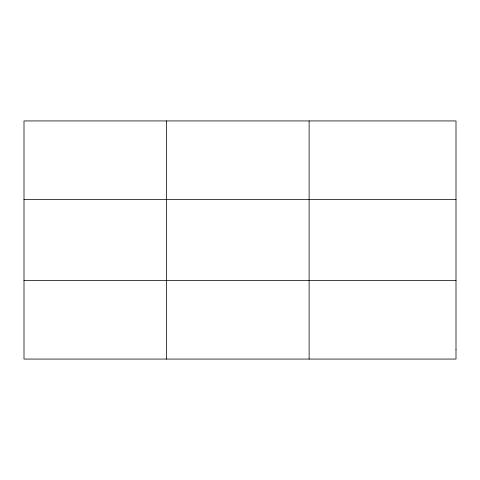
<?xml version="1.0" encoding="UTF-8"?>
<svg xmlns="http://www.w3.org/2000/svg" width="480" height="480" viewBox="0 0 480 480"><rect width="100%" height="100%" fill="white"/><g stroke="black" fill="none" stroke-linecap="round" stroke-linejoin="round"><path stroke-width="0.72" d="M166.56 120.93L166.56 359.07M309.12 120.93L309.12 359.07M24 199.518L456 199.518M24 280.482L456 280.482M456 349.242L456 359.07L24 359.07L24 120.93L456 120.93L456 349.242"/></g></svg>
